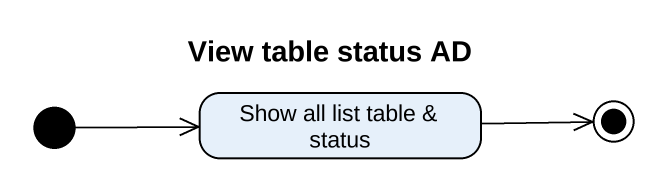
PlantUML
@startuml
title View table status AD
hide empty description
state "Show all list table & status" as Show_all_list_table_status
[*] -right-> Show_all_list_table_status
Show_all_list_table_status -right-> [*]
@enduml
